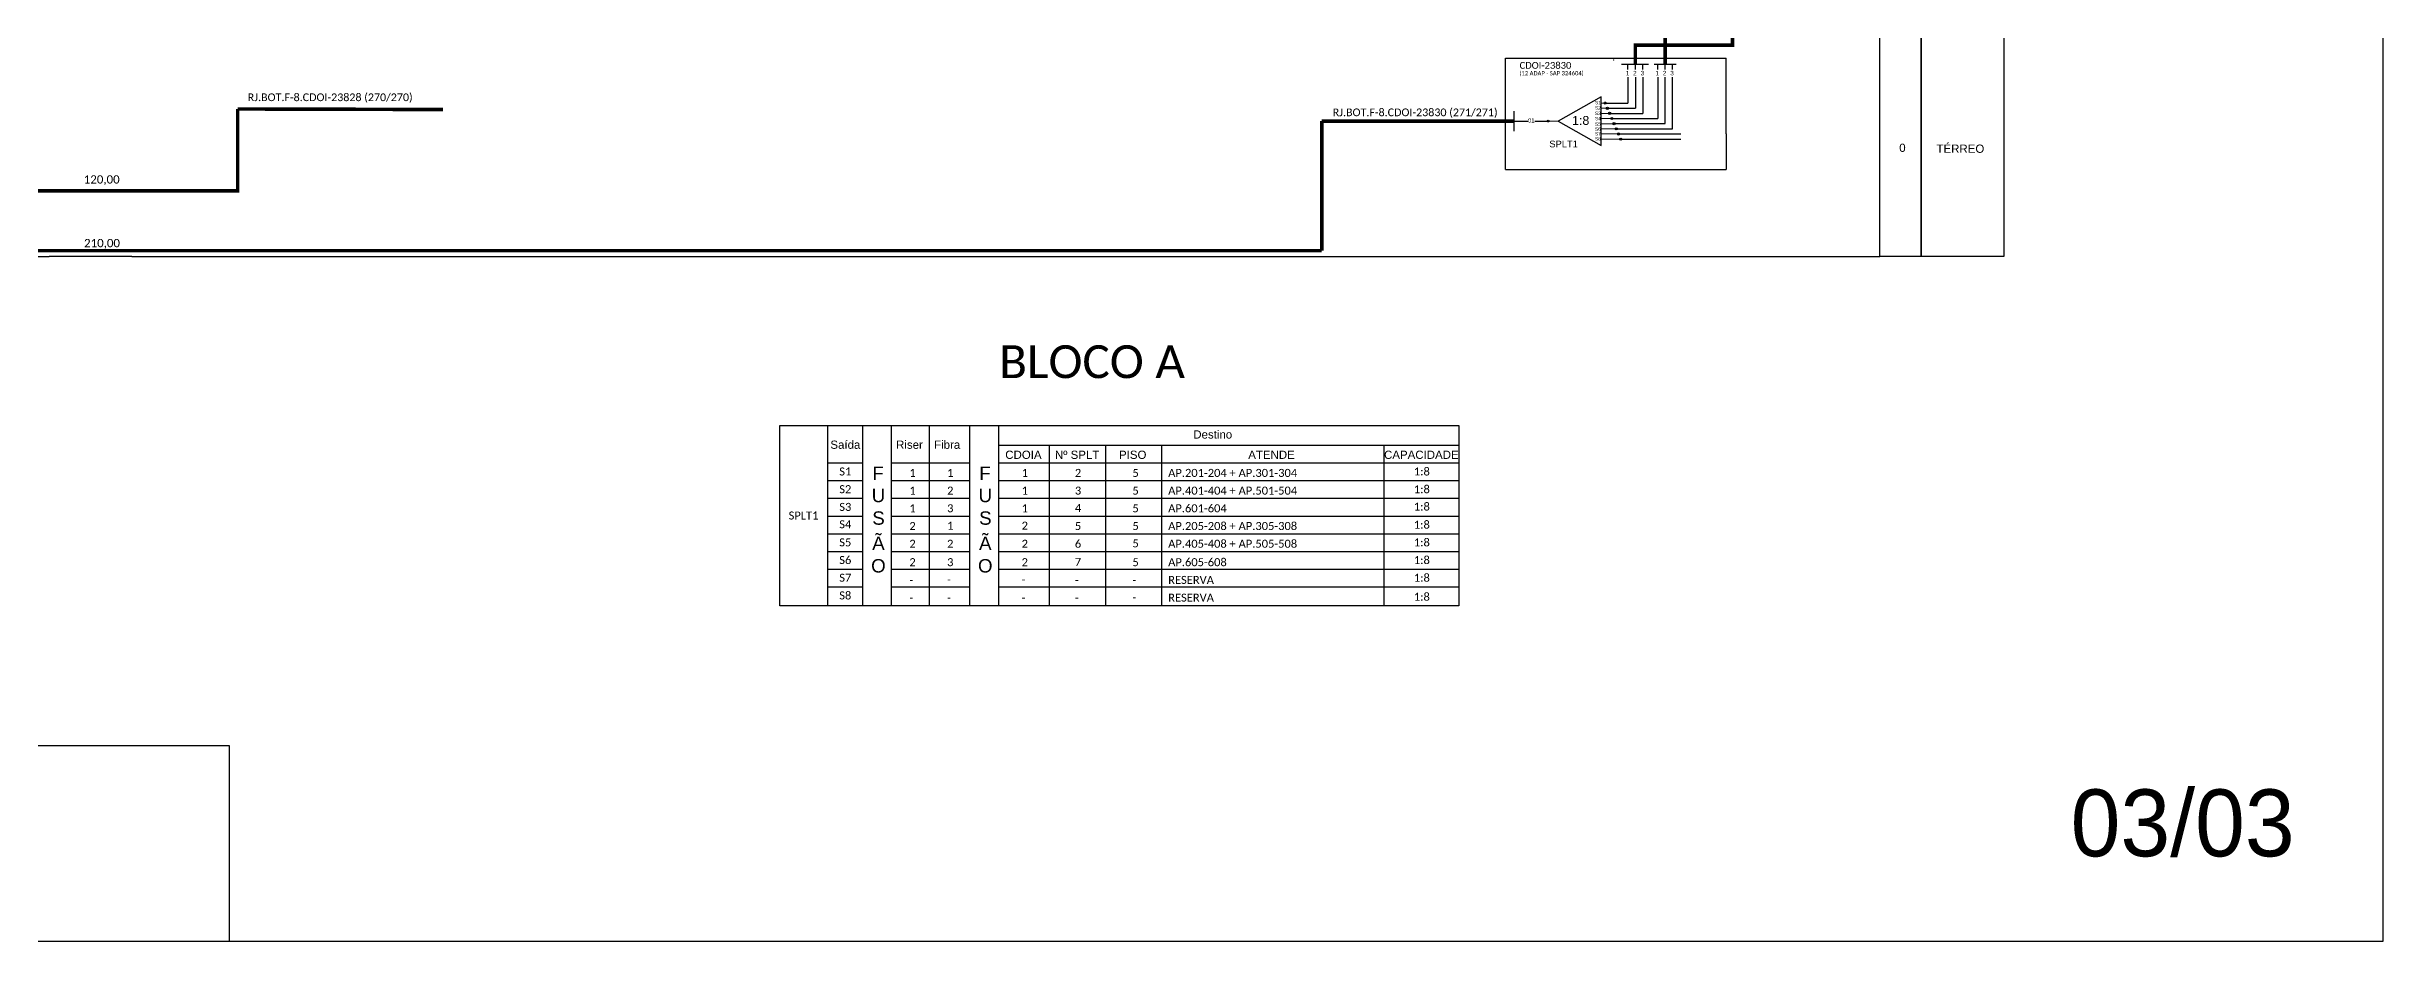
# Model space of a CAD drawing. Header units: inches. Extents: x 38 to 2658, y 14 to 608.
# Drawn here: x 2135 to 2658, y 14 to 215 of the extents above; entities that cross this region are included whole.
import ezdxf
from ezdxf.enums import TextEntityAlignment as Align

# ---------------------------------------------------------------- set-up
doc = ezdxf.new("R2010")
doc.units = ezdxf.units.IN
doc.header["$MEASUREMENT"] = 0
for name, color, linetype in [('10.1-Caixas Subterrâneas', 5, 'Continuous'), ('AS BUILT', 10, 'Continuous'), ('cerco área', 2, 'Continuous')]:
    doc.layers.add(name, color=color, linetype=linetype)
doc.layers.add('10.4-Postes', color=1, linetype='Continuous', lineweight=0)
doc.styles.add('ARIAL', font='arial.ttf')
doc.styles.add('WMF-Calibri0', font='calibri.ttf')
doc.linetypes.add('RESERVA', pattern='A,0.5,-0.15,["RESERVA",Standard,S=0.18,R=0,X=0,Y=-0.1],-1.3', length=1.95)

# ---------------------------------------------------------------- blocks, each defined once
blk = doc.blocks.new('A$C415C251F')
at = {"color": 3}
blk.add_point((0, 0), dxfattribs=at)
blk = doc.blocks.new('LEG_CDOIA8_C-SPLT_DIR')
at = {"color": 3}
blk.add_blockref('A$C415C251F', (0, 0), dxfattribs=at)
at = {"color": 1, "style": 'WMF-Calibri0', "flags": 4}
blk.add_attdef('CDO', (-26.84, -2.61), '', height=2, dxfattribs=at)
blk.add_attdef('MODELO', text='', height=1.5, dxfattribs=at).set_placement((-22.23, -4.54), align=Align.CENTER)
at = {"style": 'ARIAL', "flags": 4}
blk.add_attdef('SPLITAGEM', text='', height=1.5, dxfattribs=at).set_placement((-18.36, -12.59), align=Align.CENTER)
blk = doc.blocks.new('SPLT_1-8_DIV_DIR')
h = blk.add_hatch(color=3)
h.dxf.hatch_style = 1
edge = h.paths.add_edge_path()
edge.add_arc((12.77, 4.04), 0.242, 0, 360)
h = blk.add_hatch(color=3)
h.dxf.hatch_style = 1
edge = h.paths.add_edge_path()
edge.add_arc((13.27, 2.88), 0.242, 0, 360)
h = blk.add_hatch(color=3)
h.dxf.hatch_style = 1
edge = h.paths.add_edge_path()
edge.add_arc((13.77, 1.73), 0.242, 0, 360)
h = blk.add_hatch(color=3)
h.dxf.hatch_style = 1
edge = h.paths.add_edge_path()
edge.add_arc((14.27, 0.58), 0.242, 0, 360)
h = blk.add_hatch(color=3)
h.dxf.hatch_style = 1
edge = h.paths.add_edge_path()
edge.add_arc((14.77, -0.58), 0.242, 0, 360)
h = blk.add_hatch(color=3)
h.dxf.hatch_style = 1
edge = h.paths.add_edge_path()
edge.add_arc((15.27, -1.73), 0.242, 0, 360)
h = blk.add_hatch(color=3)
h.dxf.hatch_style = 1
edge = h.paths.add_edge_path()
edge.add_arc((15.77, -2.88), 0.242, 0, 360)
h = blk.add_hatch(color=3)
h.dxf.hatch_style = 1
edge = h.paths.add_edge_path()
edge.add_arc((16.27, -4.04), 0.242, 0, 360)
at = {"color": 1}
blk.add_lwpolyline([(11.89, 5.45), (2.22, 0), (11.89, -5.45), (11.89, 5.45)], dxfattribs=at)
at = {"color": 1, "lineweight": 0}
blk.add_lwpolyline([(2.22, 0), (0, 0)], dxfattribs=at)
at = {"color": 7, "lineweight": 0}
for points in [[(12.77, 4.04), (11.89, 4.04)], [(11.89, 2.88), (13.27, 2.88)], [(11.89, 1.73), (13.77, 1.73)], [(11.89, 0.58), (14.27, 0.58)], [(11.89, -0.58), (14.77, -0.58)], [(11.89, -1.73), (15.27, -1.73)], [(11.89, -2.88), (15.77, -2.88)], [(11.89, -4.04), (16.27, -4.04)]]:
    blk.add_lwpolyline(points, dxfattribs=at)
at = {"color": 3}
for centre in [(12.77, 4.04), (13.27, 2.88), (13.77, 1.73), (14.27, 0.58), (14.77, -0.58), (15.27, -1.73), (15.77, -2.88), (16.27, -4.04)]:
    blk.add_circle(centre, 0.242, dxfattribs=at)
at = {"color": 1, "style": 'ARIAL'}
for s, height, p in [('1:8', 2, (5.35, -0.85)), ('S1', 0.75, (10.52, 3.77)), ('S2', 0.75, (10.52, 2.58)), ('S3', 0.75, (10.52, 1.37)), ('S4', 0.75, (10.52, 0.19)), ('S5', 0.75, (10.52, -1.02)), ('S6', 0.75, (10.52, -2.14)), ('S7', 0.75, (10.52, -3.24)), ('S8', 0.75, (10.52, -4.36))]:
    blk.add_text(s, height=height, dxfattribs=at).set_placement(p)

msp = doc.modelspace()

# ---------------------------------------------------------------- hatches: boundary and pattern name
h = msp.add_hatch(color=3)
h.dxf.hatch_style = 1
edge = h.paths.add_edge_path()
edge.add_arc((2471.26, 198.05), 0.195, 0, 360)
h = msp.add_hatch(color=3)
h.dxf.hatch_style = 1
edge = h.paths.add_edge_path()
edge.add_arc((2471.26, 198.05), 0.195, 0, 360)

# ---------------------------------------------------------------- linework, layer by layer
at = {"color": 0}
for p, q in [((2144.69, 167.68), (2135.43, 167.68)), ((2153.95, 167.68), (2144.69, 167.68))]:
    msp.add_line(p, q, dxfattribs=at)
for p, q in [((2153.95, 167.68), (2545.54, 167.68)), ((2299.14, 129.84), (2451.25, 129.84)), ((2299.14, 89.42), (2299.14, 129.84)), ((2309.8, 129.84), (2309.8, 89.42)), ((2317.68, 129.84), (2317.68, 89.42)), ((2324.16, 89.42), (2324.16, 129.84)), ((2332.61, 129.84), (2332.61, 89.42)), ((2341.62, 129.84), (2341.62, 89.42)), ((2348.1, 129.84), (2348.1, 89.42)), ((2451.25, 129.84), (2451.25, 89.42)), ((2309.8, 121.46), (2317.68, 121.46)), ((2324.16, 121.46), (2341.62, 121.46)), ((2348.1, 125.42), (2451.25, 125.42)), ((2348.1, 121.46), (2451.25, 121.46)), ((2359.51, 125.42), (2359.51, 89.42)), ((2372.08, 125.42), (2372.08, 89.42)), ((2384.63, 125.42), (2384.63, 89.42)), ((2434.46, 125.42), (2434.46, 89.42)), ((2309.8, 117.49), (2317.68, 117.49)), ((2324.16, 117.49), (2341.62, 117.49)), ((2348.1, 117.49), (2451.25, 117.49)), ((2309.8, 113.52), (2317.68, 113.52)), ((2324.16, 113.52), (2341.62, 113.52)), ((2348.1, 113.52), (2451.25, 113.52)), ((2309.8, 109.55), (2317.68, 109.55)), ((2309.8, 105.58), (2317.68, 105.58)), ((2324.16, 109.55), (2341.62, 109.55)), ((2324.16, 105.58), (2341.62, 105.58)), ((2348.1, 109.55), (2451.25, 109.55)), ((2348.1, 105.58), (2451.25, 105.58)), ((2309.8, 101.61), (2317.68, 101.61)), ((2324.16, 101.61), (2341.62, 101.61)), ((2348.1, 101.61), (2451.25, 101.61)), ((2309.8, 97.64), (2317.68, 97.64)), ((2324.16, 97.64), (2341.62, 97.64)), ((2348.1, 97.64), (2451.25, 97.64)), ((2451.25, 89.42), (2299.14, 89.42)), ((2309.8, 93.68), (2317.68, 93.68)), ((2324.16, 93.68), (2341.62, 93.68)), ((2348.1, 93.68), (2451.25, 93.68))]:
    msp.add_line(p, q)
for points in [[(1819.8, 14.26), (2658.36, 14.26), (2658.36, 608.26), (1819.8, 608.26), (1819.8, 14.26)], [(2463.68, 198.8), (2463.68, 198.8)], [(2112.45, 167.68), (2135.43, 167.68)], [(1819.8, 58.1), (2175.74, 58.1)]]:
    msp.add_lwpolyline(points)
for points in [[(2545.54, 217.19), (2554.8, 217.19), (2554.8, 167.68), (2545.54, 167.68)], [(2554.8, 217.19), (2573.32, 217.19), (2573.32, 167.68), (2554.8, 167.68)]]:
    msp.add_lwpolyline(points, close=True, dxfattribs=at)
at = {"color": 1}
for points in [[(2461.68, 212.17), (2511.12, 212.17)], [(2511.12, 195.17), (2511.12, 212.17)], [(2463.68, 195.81), (2463.68, 200.3)], [(2511.12, 195.17), (2511.12, 187.22)], [(2461.68, 187.22), (2511.12, 187.22)]]:
    msp.add_lwpolyline(points, dxfattribs=at)
at = {"color": 5}
for points in [[(2487.7, 210.8), (2489.15, 210.8)], [(2489.15, 210.8), (2490.8, 210.8)], [(2490.8, 210.8), (2493.78, 210.8)], [(2492.46, 209.6), (2492.46, 210.8)], [(2489.15, 207.91), (2489.15, 202.09)], [(2490.8, 207.93), (2490.8, 200.94)], [(2492.46, 207.91), (2492.46, 199.78)], [(2484.03, 202.09), (2489.15, 202.09), (2489.15, 202.09)], [(2484.53, 200.94), (2490.8, 200.94), (2490.8, 200.94)], [(2485.03, 199.78), (2492.46, 199.78)]]:
    msp.add_lwpolyline(points, dxfattribs=at)
at = {"color": 6}
for points in [[(2486.03, 197.48), (2497.48, 197.48), (2497.48, 207.91)], [(2486.53, 196.32), (2499.14, 196.32), (2499.14, 207.91)], [(2495.83, 207.91), (2495.83, 198.63)], [(2485.53, 198.63), (2495.83, 198.63)]]:
    msp.add_lwpolyline(points, dxfattribs=at)
at = {"color": 7, "const_width": 0.8}
for points in [[(1998.58, 177.78), (1992.92, 177.78), (1992.92, 171.36), (2119.6, 171.36), (2119.6, 182.43), (2177.68, 182.43), (2177.68, 200.77)], [(2223.65, 200.65), (2177.68, 200.77), (2177.68, 200.77), (2177.68, 200.77)]]:
    msp.add_lwpolyline(points, dxfattribs=at)
at = {"color": 1, "const_width": 0.8}
for points in [[(2463.68, 198.05), (2420.56, 198.05)], [(2420.56, 173.57), (2420.56, 198.05)], [(1998.58, 181.7), (1989.78, 181.7), (1989.78, 169.02), (2420.56, 169.02)], [(2420.56, 173.57), (2420.56, 169.02)]]:
    msp.add_lwpolyline(points, dxfattribs=at)
at = {"color": 3}
for points in [[(2463.68, 198.05), (2466.68, 198.05)], [(2468.26, 198.05), (2471.06, 198.05), (2471.06, 198.05)]]:
    msp.add_lwpolyline(points, dxfattribs=at)
at = {"color": 8, "linetype": 'RESERVA', "ltscale": 4}
for points in [[(2487.03, 195.17), (2500.99, 195.17)], [(2487.56, 193.99), (2500.99, 193.99)]]:
    msp.add_lwpolyline(points, dxfattribs=at)
at = {"linetype": 'Continuous'}
msp.add_lwpolyline([(2175.74, 58.1), (2175.74, 14.26)], dxfattribs=at)
at = {"color": 3}
msp.add_circle((2471.26, 198.05), 0.195, dxfattribs=at)
msp.add_circle((2471.26, 198.05), 0.195, dxfattribs=at)
at = {"layer": '10.1-Caixas Subterrâneas', "color": 1}
msp.add_lwpolyline([(2461.68, 187.22), (2461.68, 212.17)], dxfattribs=at)
at = {"layer": 'AS BUILT', "color": 5}
for points in [[(2489.15, 209.6), (2489.15, 210.8)], [(2490.8, 209.6), (2490.8, 210.8)]]:
    msp.add_lwpolyline(points, dxfattribs=at)
at = {"layer": 'AS BUILT', "color": 6}
for points in [[(2495.02, 210.8), (2499.95, 210.8)], [(2495.83, 209.6), (2495.83, 210.8)], [(2497.48, 209.6), (2497.48, 210.8)], [(2499.14, 209.6), (2499.14, 210.8)]]:
    msp.add_lwpolyline(points, dxfattribs=at)
at = {"layer": 'cerco área', "color": 5, "lineweight": 0, "const_width": 0.8}
msp.add_lwpolyline([(2490.8, 210.8), (2490.8, 215.08), (2512.57, 215.08), (2512.57, 361.59)], dxfattribs=at)
at = {"layer": 'cerco área', "color": 6, "lineweight": 0, "const_width": 0.8}
msp.add_lwpolyline([(2497.48, 210.8), (2497.48, 218.77), (2445.12, 218.77), (2445.12, 360.61)], dxfattribs=at)

# ---------------------------------------------------------------- block references
msp.add_blockref('SPLT_1-8_DIV_DIR', (2471.26, 198.05))
at = {"layer": '10.4-Postes', "color": 1}
ref = msp.add_blockref('LEG_CDOIA8_C-SPLT_DIR', (2485.94, 211.76), dxfattribs=dict(at, xscale=0.7595886718481779, yscale=0.7595886718481779, zscale=0.7595886718511338))
ref.add_attrib('CDO', 'CDOI-23830', (2464.86, 209.78), dxfattribs={"layer": '0', "color": 0, "height": 1.519, "style": 'WMF-Calibri0'})
ref.add_attrib('MODELO', '(12 ADAP - SAP 324604)', dxfattribs={"layer": '0', "color": 0, "height": 0.9495, "style": 'WMF-Calibri0'}).set_placement((2472.03, 208.31), align=Align.CENTER)

# ---------------------------------------------------------------- texts
at = {"color": 7, "style": 'WMF-Calibri0'}
msp.add_text('RJ.BOT.F-8.CDOI-23828 (270/270)', height=1.7248, dxfattribs=at).set_placement((2179.92, 202.53))
at = {"style": 'ARIAL'}
for s, height, p in [('1', 1, (2489.06, 208.81)), ('2', 1, (2490.7, 208.81)), ('3', 1, (2492.37, 208.81)), ('1', 1, (2495.72, 208.81)), ('2', 1, (2497.38, 208.81)), ('3', 1, (2499.03, 208.81)), ('Saída', 1.84, (2313.82, 125.54)), ('Riser', 1.84, (2328.18, 125.54)), ('Fibra', 1.84, (2336.63, 125.54)), ('Destino', 1.84, (2396.12, 127.83)), ('CDOIA', 1.84, (2353.71, 123.28)), ('Nº SPLT', 1.84, (2365.74, 123.28)), ('PISO', 1.84, (2378.2, 123.28)), ('ATENDE', 1.84, (2409.29, 123.28)), ('CAPACIDADE', 1.84, (2442.86, 123.28))]:
    msp.add_text(s, height=height, dxfattribs=at).set_placement(p, align=Align.MIDDLE_CENTER)
at = {"color": 1, "style": 'WMF-Calibri0'}
msp.add_text('RJ.BOT.F-8.CDOI-23830 (271/271)', height=1.7248, dxfattribs=at).set_placement((2422.99, 199.15))
at = {"color": 7, "style": 'ARIAL'}
msp.add_text('01', height=0.949, dxfattribs=at).set_placement((2467.5, 198.21), align=Align.MIDDLE_CENTER)
at = {"color": 0, "style": 'ARIAL'}
for s, p in [('0', (2550.64, 192.07)), ('TÉRREO', (2563.63, 191.87))]:
    msp.add_text(s, height=1.84, dxfattribs=at).set_placement(p, align=Align.MIDDLE_CENTER)
at = {"color": 0, "style": 'WMF-Calibri0'}
for s, p in [('120,00', (2143.19, 184.06)), ('210,00', (2143.26, 169.79))]:
    msp.add_text(s, height=1.854, dxfattribs=at).set_placement(p)
at = {"style": 'WMF-Calibri0'}
for s, height, p in [('BLOCO A', 7.371, (2348.25, 140.45)), ('1', 1.79, (2328.16, 118.32)), ('1', 1.79, (2328.16, 114.35)), ('2', 1.79, (2336.61, 114.35)), ('1', 1.79, (2336.61, 118.32)), ('1', 1.79, (2353.31, 118.32)), ('1', 1.79, (2353.31, 114.35)), ('2', 1.79, (2365.24, 118.32)), ('3', 1.79, (2365.24, 114.35)), ('5', 1.79, (2378.13, 118.32)), ('5', 1.79, (2378.13, 114.35)), ('AP.201-204 + AP.301-304', 1.7927, (2386.14, 118.32)), ('AP.401-404 + AP.501-504', 1.7927, (2386.14, 114.35)), ('1', 1.79, (2328.16, 110.39)), ('3', 1.79, (2336.61, 110.39)), ('1', 1.79, (2353.31, 110.39)), ('4', 1.79, (2365.24, 110.46)), ('5', 1.79, (2378.13, 110.39)), ('AP.601-604 ', 1.7927, (2386.14, 110.39)), ('2', 1.79, (2328.16, 106.42)), ('1', 1.79, (2336.61, 106.5)), ('2', 1.79, (2353.31, 106.5)), ('5', 1.79, (2365.24, 106.42)), ('5', 1.79, (2378.13, 106.42)), ('AP.205-208 + AP.305-308', 1.7927, (2386.14, 106.42)), ('2', 1.79, (2328.16, 102.45)), ('2', 1.79, (2328.16, 98.31)), ('2', 1.79, (2336.61, 102.45)), ('3', 1.79, (2336.61, 98.31)), ('2', 1.79, (2353.31, 102.45)), ('2', 1.79, (2353.31, 98.31)), ('6', 1.79, (2365.24, 102.45)), ('7', 1.79, (2365.24, 98.39)), ('5', 1.79, (2378.13, 102.53)), ('5', 1.79, (2378.13, 98.31)), ('AP.405-408 + AP.505-508', 1.7927, (2386.14, 102.45)), ('AP.605-608', 1.793, (2386.14, 98.31)), ('-', 1.79, (2328.16, 94.34)), ('-', 1.79, (2336.61, 94.42)), ('-', 1.79, (2353.31, 94.42)), ('-', 1.79, (2365.24, 94.34)), ('-', 1.79, (2378.13, 94.34)), ('RESERVA', 1.793, (2386.14, 94.34)), ('-', 1.79, (2328.16, 90.37)), ('-', 1.79, (2336.61, 90.37)), ('-', 1.79, (2353.31, 90.37)), ('-', 1.79, (2365.24, 90.37)), ('-', 1.79, (2378.13, 90.45)), ('RESERVA', 1.793, (2386.14, 90.37))]:
    msp.add_text(s, height=height, dxfattribs=at).set_placement(p)
at = {"linetype": 'Continuous', "style": 'ARIAL'}
for s, p in [('F', (2319.87, 117.65)), ('F', (2343.81, 117.65)), ('U', (2319.72, 112.65)), ('U', (2343.66, 112.65)), ('S', (2319.85, 107.6)), ('S', (2343.79, 107.6)), ('Ã', (2319.83, 101.95)), ('Ã', (2343.77, 101.95)), ('O', (2319.59, 96.9)), ('O', (2343.53, 96.9))]:
    msp.add_text(s, height=3, dxfattribs=at).set_placement(p)
at = {"color": 0, "ltscale": 2, "insert": (2588.32, 48.29), "char_height": 15, "width": 211.8067, "attachment_point": 1}
msp.add_mtext('03/03', dxfattribs=at)
at = {"lineweight": 0, "style": 'WMF-Calibri0', "flags": 8}
for tag, p, s in [('S1', (2312.45, 118.64), 'S1'), ('1:8', (2441.18, 118.64), '1:8'), ('S2', (2312.45, 114.67), 'S2'), ('1:8', (2441.18, 114.67), '1:8'), ('SPLT1', (2301.1, 108.77), 'XX'), ('S3', (2312.45, 110.7), 'S3'), ('1:8', (2441.18, 110.78), '1:8'), ('S4', (2312.45, 106.81), 'S4'), ('1:8', (2441.18, 106.73), '1:8'), ('S5', (2312.45, 102.76), 'S5'), ('S6', (2312.45, 98.8), 'S6'), ('1:8', (2441.18, 102.76), '1:8'), ('1:8', (2441.18, 98.8), '1:8'), ('S7', (2312.45, 94.83), 'S7'), ('1:8', (2441.18, 94.83), '1:8'), ('S8', (2312.45, 90.86), 'S8'), ('1:8', (2441.18, 90.57), '1:8')]:
    msp.add_attdef(tag, p, s, height=1.793, dxfattribs=at)
at = {"layer": 'AS BUILT', "color": 0, "style": 'ARIAL'}
msp.add_text('SPLT1', height=1.5, dxfattribs=at).set_placement((2471.53, 192.18))

doc.saveas('drawing.dxf')
